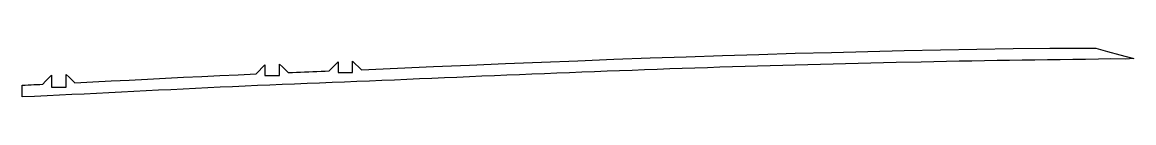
# Model space of a CAD drawing. Header units: millimetres. Extents: x 100 to 480, y -13 to 4.
import ezdxf

# ---------------------------------------------------------------- set-up
doc = ezdxf.new("R2010")
doc.units = ezdxf.units.MM

msp = doc.modelspace()

# ---------------------------------------------------------------- linework, layer by layer
msp.add_lwpolyline([(451.45, 3.65), (467.14, 3.65), (471.18, 2.53), (475.39, 1.37), (480.17, 0.12), (477.17, -0.1), (472.07, -0.05), (468.15, -0.16), (463.62, -0.18), (459.37, -0.25), (455.01, -0.3), (450.69, -0.36), (446.36, -0.42), (442.03, -0.48), (437.71, -0.55), (433.39, -0.62), (429.07, -0.69), (424.75, -0.76), (420.43, -0.84), (416.11, -0.92), (411.8, -1), (407.48, -1.09), (398.86, -1.27), (394.55, -1.36), (390.24, -1.46), (385.93, -1.56), (381.63, -1.67), (377.32, -1.77), (373.02, -1.89), (368.71, -2), (364.41, -2.12), (360.11, -2.24), (355.81, -2.36), (351.51, -2.49), (347.22, -2.62), (342.92, -2.75), (338.63, -2.89), (334.33, -3.03), (330.04, -3.17), (325.75, -3.32), (321.46, -3.46), (317.17, -3.62), (312.88, -3.77), (308.59, -3.93), (304.31, -4.08), (300.02, -4.25), (295.74, -4.41), (291.45, -4.57), (287.17, -4.74), (282.89, -4.91), (278.61, -5.08), (274.33, -5.26), (270.05, -5.43), (265.77, -5.61), (261.49, -5.78), (257.22, -5.96), (252.94, -6.14), (248.66, -6.32), (244.39, -6.5), (240.12, -6.68), (235.84, -6.86), (231.57, -7.04), (227.3, -7.22), (223.03, -7.4), (218.76, -7.58), (214.49, -7.75), (210.22, -7.93), (205.95, -8.1), (201.68, -8.27), (197.4, -8.44), (193.13, -8.61), (188.9, -8.77), (184.67, -8.94), (180.44, -9.12), (176.2, -9.31), (171.97, -9.5), (167.74, -9.69), (163.51, -9.89), (159.29, -10.09), (155.06, -10.3), (150.83, -10.51), (146.6, -10.72), (142.37, -10.93), (138.14, -11.15), (133.9, -11.36), (129.67, -11.57), (125.44, -11.78), (121.2, -11.99), (116.97, -12.2), (112.73, -12.4), (108.49, -12.59), (104.24, -12.78), (100, -12.96), (100, -8.96), (101, -8.92), (102, -8.87), (103, -8.83), (104, -8.79), (105, -8.74), (106, -8.7), (107, -8.66), (108, -7.61), (109, -6.57), (110, -5.52), (110, -9.66), (115, -9.66), (115, -5.29), (116, -6.24), (117, -7.19), (118, -8.14), (124.2, -7.84), (130.4, -7.53), (136.6, -7.22), (142.79, -6.91), (148.99, -6.6), (155.19, -6.29), (161.39, -5.99), (167.59, -5.69), (173.8, -5.41), (180, -5.14), (181, -4.09), (182, -3.05), (183, -2.01), (183, -5.69), (188, -5.69), (188, -1.8), (189, -2.76), (190, -3.72), (191, -4.69), (192.39, -4.63), (193.79, -4.58), (195.19, -4.52), (196.59, -4.47), (198, -4.41), (199.4, -4.36), (200.8, -4.3), (202.2, -4.25), (203.6, -4.19), (205, -4.14), (206, -3.1), (207, -2.06), (208, -1.02), (208, -4.69), (213, -4.69), (213, -0.81), (214, -1.77), (215, -2.73), (216, -3.69), (228.31, -3.18), (240.63, -2.66), (252.96, -2.14), (265.3, -1.62), (277.65, -1.12), (290, -0.63), (302.36, -0.16), (314.73, 0.3), (327.11, 0.73), (339.5, 1.14), (351.9, 1.52), (364.31, 1.88), (376.73, 2.21), (389.16, 2.52), (401.59, 2.79), (414.04, 3.04), (426.5, 3.27), (438.97, 3.47), (451.45, 3.65)], close=True)

doc.saveas('drawing.dxf')
